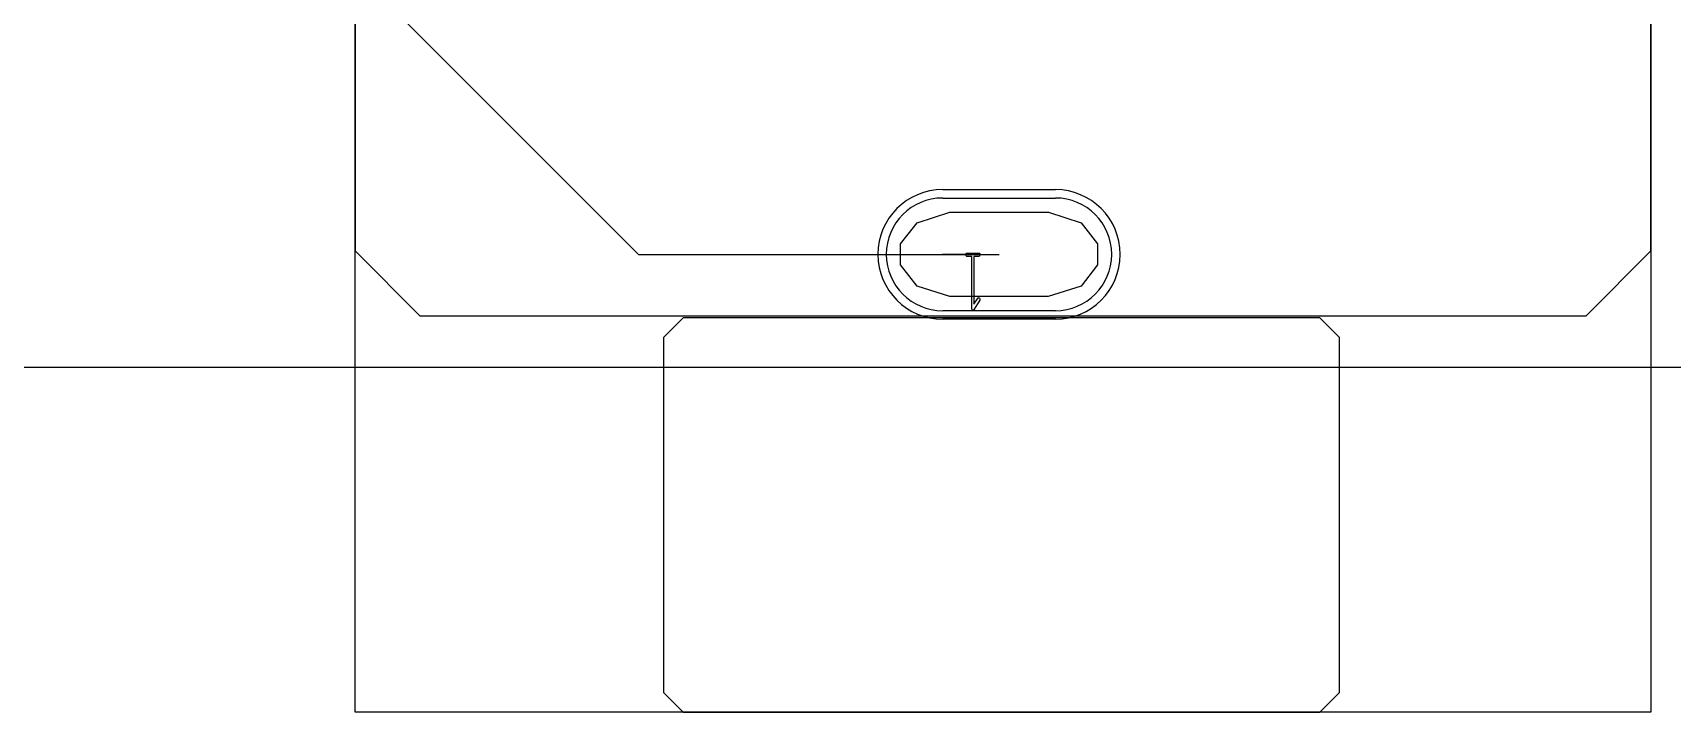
# Model space of a CAD drawing. Header units: inches. Extents: x -1 to 1.1, y -1.12 to 1.07.
# Drawn here: x 0.107 to 0.68, y -1.119 to -0.881 of the extents above; entities that cross this region are included whole.
import ezdxf

# ---------------------------------------------------------------- set-up
doc = ezdxf.new("R2010")
doc.units = ezdxf.units.IN
doc.header["$MEASUREMENT"] = 0
doc.linetypes.add('CENTERX2', pattern=[0.8, 0.5, -0.1, 0.1, -0.1])

msp = doc.modelspace()

# ---------------------------------------------------------------- linework, layer by layer
at = {"color": 7, "linetype": 'Continuous'}
for p, q in [((0.21998, -1.11855), (0.21999, -0.42886)), ((0.67275, -0.42887), (0.67274, -1.11856)), ((0.22, -0.45151), (0.21999, -0.95741)), ((0.67275, -0.95741), (0.67276, -0.45151)), ((0.17277, -0.81237), (0.31899, -0.95859)), ((0.42531, -0.93595), (0.46468, -0.93595)), ((0.42531, -0.9389), (0.46468, -0.93891)), ((0.42531, -0.9389), (0.46468, -0.93891)), ((0.41633, -0.94752), (0.42777, -0.94382)), ((0.42777, -0.94382), (0.46222, -0.94383)), ((0.46222, -0.94383), (0.47365, -0.94752)), ((0.41054, -0.9549), (0.41633, -0.94752)), ((0.47365, -0.94752), (0.47944, -0.9549)), ((0.41054, -0.96228), (0.41054, -0.9549)), ((0.47944, -0.9549), (0.47944, -0.96228)), ((0.21999, -0.95741), (0.24263, -0.98005)), ((0.31899, -0.95859), (0.44499, -0.95859)), ((0.41633, -0.96966), (0.41054, -0.96228)), ((0.47944, -0.96228), (0.47365, -0.96966)), ((0.65011, -0.98005), (0.67275, -0.95741)), ((0.42776, -0.97335), (0.41633, -0.96966)), ((0.46221, -0.97336), (0.42776, -0.97335)), ((0.47365, -0.96966), (0.46221, -0.97336)), ((0.46467, -0.97828), (0.4253, -0.97827)), ((0.46467, -0.97828), (0.4253, -0.97827)), ((0.24263, -0.98005), (0.65011, -0.98005)), ((0.33464, -0.98076), (0.32775, -0.98765)), ((0.33464, -0.98076), (0.32775, -0.98765)), ((0.55708, -0.98076), (0.33464, -0.98076)), ((0.55708, -0.98076), (0.33464, -0.98076)), ((0.46467, -0.98123), (0.4253, -0.98123)), ((0.56397, -0.98765), (0.55708, -0.98076)), ((0.56397, -0.98765), (0.55708, -0.98076)), ((0.32775, -0.98765), (0.32774, -1.11167)), ((0.32775, -0.98765), (0.32774, -1.11167)), ((0.56396, -1.11167), (0.56397, -0.98765)), ((0.56396, -1.11167), (0.56397, -0.98765)), ((-0.908, -0.998), (0.908, -0.998)), ((0.32774, -1.11167), (0.33463, -1.11856)), ((0.32774, -1.11167), (0.33463, -1.11856)), ((0.55707, -1.11856), (0.56396, -1.11167)), ((0.55707, -1.11856), (0.56396, -1.11167)), ((0.67274, -1.11856), (0.21998, -1.11855)), ((0.33463, -1.11856), (0.55707, -1.11856)), ((0.33463, -1.11856), (0.55707, -1.11856))]:
    msp.add_line(p, q, dxfattribs=at)
at = {"color": 7, "linetype": 'CENTERX2'}
msp.add_line((0.43832, -0.95859), (0.4252, -0.95859), dxfattribs=at)
at = {"color": 7, "linetype": 'Continuous', "flags": 128}
msp.add_lwpolyline([(0.4355, -0.97779), (0.43547, -0.97749), (0.43547, -0.97749), (0.43547, -0.9593), (0.43547, -0.9593), (0.4337, -0.9593), (0.4337, -0.9593), (0.43361, -0.95923), (0.43353, -0.95912), (0.43348, -0.95898), (0.43345, -0.95881), (0.43345, -0.95881), (0.43347, -0.95852), (0.43353, -0.9583), (0.43358, -0.95822), (0.43365, -0.95816), (0.43375, -0.95812), (0.43386, -0.95811), (0.43386, -0.95811), (0.43807, -0.95811), (0.43807, -0.95811), (0.43817, -0.95818), (0.43824, -0.95829), (0.43829, -0.95843), (0.43832, -0.9586), (0.43832, -0.9586), (0.4383, -0.9589), (0.43822, -0.95912), (0.43815, -0.9592), (0.43806, -0.95926), (0.43793, -0.95929), (0.43777, -0.9593), (0.43777, -0.9593), (0.43618, -0.9593), (0.43618, -0.9593), (0.43618, -0.97603), (0.43618, -0.97603), (0.43775, -0.97378), (0.43775, -0.97378), (0.43785, -0.97374), (0.43794, -0.97372), (0.43794, -0.97372), (0.43809, -0.97376), (0.43821, -0.97388), (0.4383, -0.97407), (0.43832, -0.97433), (0.43832, -0.97433), (0.43829, -0.97459), (0.43829, -0.97459), (0.43605, -0.97803), (0.43605, -0.97803), (0.43596, -0.97809), (0.43585, -0.97811), (0.43585, -0.97811), (0.43579, -0.97809), (0.43568, -0.97803), (0.43557, -0.97793), (0.4355, -0.97779)], dxfattribs=at)
at = {"color": 7, "linetype": 'Continuous'}
for centre, radius, start, end in [((0.4253, -0.95859), 0.02264, 89.999, 269.999), ((0.4253, -0.95859), 0.01969, 89.999, 269.999), ((0.4253, -0.95859), 0.01969, 89.999, 269.999), ((0.46468, -0.95859), 0.02264, 269.999, 89.999), ((0.46468, -0.95859), 0.01969, 269.999, 89.999), ((0.46468, -0.95859), 0.01969, 269.999, 89.999)]:
    msp.add_arc(centre, radius, start, end, dxfattribs=at)

doc.saveas('drawing.dxf')
